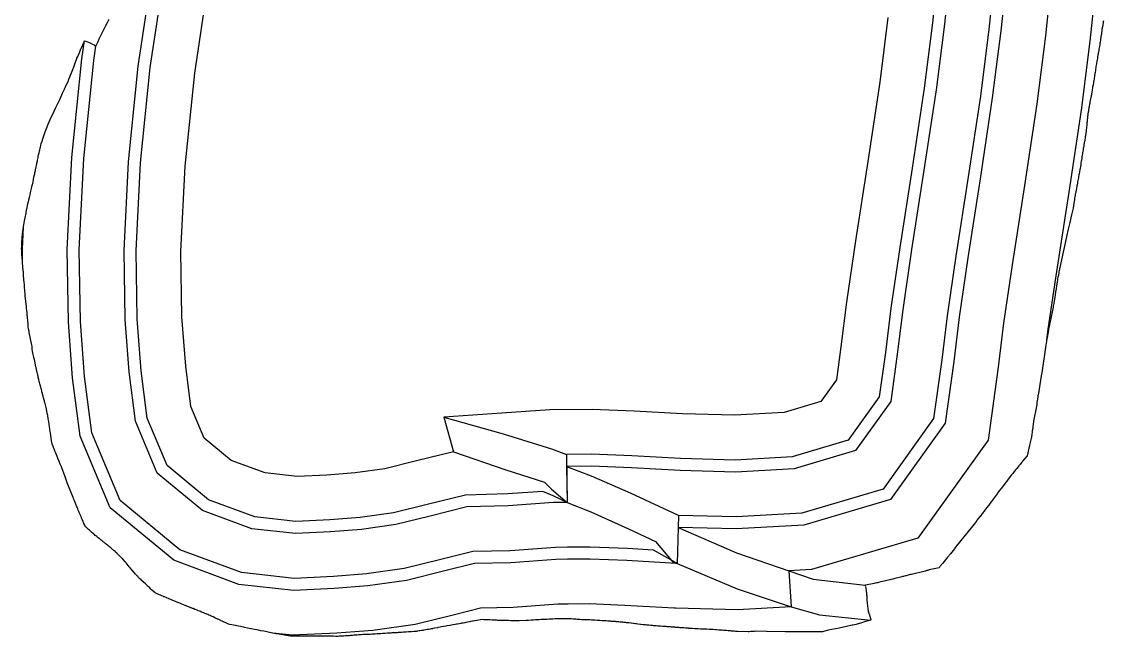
# Model space of a CAD drawing. Extents: x 310187 to 312228, y 6607198 to 6609795.
# Drawn here: x 310187 to 311088, y 6608714 to 6609226 of the extents above; entities that cross this region are included whole.
import ezdxf

# ---------------------------------------------------------------- set-up
doc = ezdxf.new("R2010")
doc.units = 0

msp = doc.modelspace()

# ---------------------------------------------------------------- linework, layer by layer
at = {"layer": 'CASTLEHILL', "color": 4}
for points in [[(310951.627, 6609281.103, 460), (310945.739, 6609225.114, 460), (310938.794, 6609170.532, 460), (310928.783, 6609103.883, 460), (310918.469, 6609037.845, 460), (310911.029, 6608987.441, 460), (310906.556, 6608950.456, 460), (310901.445, 6608913.548, 460), (310875.626, 6608877.418, 460), (310828.804, 6608863.588, 460), (310781.545, 6608860.91, 460), (310736.02, 6608862.157, 460), (310695.558, 6608864.464, 460), (310661.993, 6608865.821, 460), (310641.078, 6608865.607, 460), (310641.489, 6608825.609, 460), (310630.096, 6608831.226, 460), (310621.409, 6608834.874, 460), (310591.914, 6608832.739, 460), (310556.878, 6608831.835, 460), (310525.044, 6608823.988, 460), (310497.015, 6608817.071, 460), (310469.324, 6608813.195, 460), (310443.979, 6608811.147, 460), (310415.785, 6608809.876, 460), (310381.531, 6608813.609, 460), (310343.134, 6608827.855, 460), (310308.587, 6608856.279, 460), (310291.985, 6608895.881, 460), (310286.941, 6608935.343, 460), (310283.637, 6608978.458, 460), (310282.74, 6609035.195, 460), (310286.49, 6609108.576, 460), (310294.491, 6609187.827, 460), (310305.785, 6609262.365, 460)], [(310998.695, 6609276.222, 450), (310992.746, 6609219.652, 450), (310985.669, 6609164.03, 450), (310975.558, 6609096.717, 450), (310965.254, 6609030.739, 450), (310957.933, 6608981.145, 450), (310953.485, 6608944.37, 450), (310946.72, 6608895.515, 450), (310904.654, 6608836.651, 450), (310836.953, 6608816.654, 450), (310782.237, 6608813.553, 450), (310734.247, 6608814.867, 450), (310733.152, 6608774.882, 450), (310732.353, 6608775.237, 450), (310713.458, 6608785.997, 450), (310691.795, 6608787.232, 450), (310660.826, 6608788.485, 450), (310641.871, 6608788.29, 450), (310631.873, 6608788.188, 450), (310594.234, 6608785.462, 450), (310563.224, 6608784.663, 450), (310536.376, 6608778.044, 450), (310505.987, 6608770.545, 450), (310474.513, 6608766.14, 450), (310446.951, 6608763.912, 450), (310414.278, 6608762.44, 450), (310370.571, 6608767.202, 450), (310319.214, 6608786.258, 450), (310269.475, 6608827.18, 450), (310245.861, 6608883.51, 450), (310239.851, 6608930.532, 450), (310236.346, 6608976.274, 450), (310235.4, 6609036.029, 450), (310239.291, 6609112.162, 450), (310247.528, 6609193.752, 450), (310249.337, 6609205.692, 450)]]:
    msp.add_polyline3d(points, dxfattribs=at)
at = {"layer": 'CASTLEHILL', "color": 3}
for points in [[(311008.642, 6609275.191, 450), (311002.68, 6609218.498, 450), (310995.575, 6609162.656, 450), (310985.442, 6609095.203, 450), (310975.14, 6609029.237, 450), (310967.845, 6608979.814, 450), (310963.403, 6608943.084, 450), (310956.287, 6608891.704, 450), (310910.789, 6608828.035, 450), (310838.675, 6608806.735, 450), (310782.383, 6608803.545, 450), (310733.974, 6608804.871, 450), (310733.152, 6608774.882, 450), (310732.339, 6608774.905, 450), (310691.309, 6608777.244, 450), (310660.675, 6608778.482, 450), (310641.974, 6608778.291, 450), (310632.286, 6608778.191, 450), (310594.724, 6608775.472, 450), (310564.565, 6608774.694, 450), (310538.771, 6608768.335, 450), (310507.883, 6608760.713, 450), (310475.61, 6608756.196, 450), (310447.579, 6608753.93, 450), (310413.959, 6608752.416, 450), (310368.255, 6608757.395, 450), (310314.159, 6608777.467, 450), (310261.21, 6608821.03, 450), (310236.113, 6608880.896, 450), (310229.899, 6608929.516, 450), (310226.352, 6608975.813, 450), (310225.396, 6609036.205, 450), (310229.317, 6609112.92, 450), (310237.604, 6609195.004, 450), (310239.879, 6609210.018, 450)], [(310961.574, 6609280.072, 460), (310955.673, 6609223.96, 460), (310948.7, 6609169.158, 460), (310938.667, 6609102.368, 460), (310928.356, 6609036.343, 460), (310920.941, 6608986.111, 460), (310916.474, 6608949.17, 460), (310911.013, 6608909.737, 460), (310881.76, 6608868.803, 460), (310830.526, 6608853.67, 460), (310781.691, 6608850.903, 460), (310735.599, 6608852.165, 460), (310695.071, 6608854.475, 460), (310661.842, 6608855.819, 460), (310641.181, 6608855.607, 460), (310641.489, 6608825.609, 460), (310630.332, 6608825.494, 460), (310592.405, 6608822.748, 460), (310558.219, 6608821.867, 460), (310527.439, 6608814.279, 460), (310498.911, 6608807.239, 460), (310470.42, 6608803.251, 460), (310444.607, 6608801.165, 460), (310415.466, 6608799.852, 460), (310379.215, 6608803.802, 460), (310338.079, 6608819.064, 460), (310300.322, 6608850.129, 460), (310282.238, 6608893.267, 460), (310276.99, 6608934.326, 460), (310273.643, 6608977.997, 460), (310272.736, 6609035.371, 460), (310276.516, 6609109.334, 460), (310284.567, 6609189.08, 460), (310295.924, 6609264.031, 460)], [(311045.764, 6609271.341, 440), (311039.753, 6609214.19, 440), (311032.544, 6609157.528, 440), (311022.333, 6609089.552, 440), (311012.038, 6609023.633, 440), (311004.836, 6608974.848, 440), (311000.415, 6608938.283, 440), (310991.995, 6608877.482, 440), (310933.682, 6608795.883, 440), (310845.102, 6608769.719, 440), (310826.273, 6608768.652, 440), (310827.97, 6608738.7, 440), (310783.368, 6608736.173, 440), (310732.131, 6608737.576, 440), (310730.766, 6608737.613, 440), (310689.493, 6608739.966, 440), (310660.112, 6608741.154, 440), (310642.356, 6608740.972, 440), (310633.826, 6608740.885, 440), (310596.554, 6608738.186, 440), (310569.571, 6608737.49, 440), (310547.708, 6608732.101, 440), (310514.959, 6608724.019, 440), (310479.703, 6608719.084, 440), (310449.923, 6608716.678, 440), (310412.771, 6608715.004, 440), (310396.554, 6608716.771, 440)], [(311082.885, 6609267.492, 430), (311076.827, 6609209.883, 430), (311069.513, 6609152.4, 430), (311059.223, 6609083.9, 430), (311048.936, 6609018.028, 430), (311041.828, 6608969.882, 430), (311040.744, 6608960.916, 430)], [(310908.666, 6609229.421, 470), (310901.825, 6609175.66, 470), (310891.892, 6609109.534, 470), (310881.572, 6609043.45, 470), (310874.037, 6608992.408, 470), (310869.544, 6608955.257, 470), (310865.738, 6608927.77, 470), (310852.732, 6608909.57, 470), (310822.378, 6608900.605, 470), (310780.999, 6608898.26, 470), (310737.594, 6608899.449, 470), (310697.374, 6608901.741, 470), (310662.556, 6608903.149, 470), (310627.141, 6608902.786, 470), (310587.27, 6608899.899, 470), (310538.82, 6608896.706, 470), (310546.865, 6608867.805, 470), (310516.106, 6608860.223, 470), (310489.939, 6608853.764, 470), (310465.23, 6608850.306, 470), (310441.635, 6608848.399, 470), (310416.973, 6608847.288, 470), (310390.174, 6608850.208, 470), (310362, 6608860.662, 470), (310339.433, 6608879.229, 470), (310328.362, 6608905.638, 470), (310324.081, 6608939.137, 470), (310320.935, 6608980.181, 470), (310320.075, 6609034.537, 470), (310323.715, 6609105.747, 470), (310331.53, 6609183.155, 470), (310342.589, 6609256.145, 470)]]:
    msp.add_polyline3d(points, dxfattribs=at)
at = {"layer": 'CASTLEHILL', "color": 7}
msp.add_polyline3d([(311088.02, 6609226.75, 427.49), (311087.901, 6609225.975, 427.5), (311087.768, 6609225.141, 427.512), (311087.762, 6609225.095, 427.513), (311087.533, 6609223.641, 427.533), (311087.515, 6609223.513, 427.534), (311087.493, 6609223.36, 427.536), (311087.199, 6609221.468, 427.561), (311087.154, 6609221.171, 427.564), (311086.858, 6609219.207, 427.588), (311086.659, 6609217.865, 427.604), (311086.574, 6609217.301, 427.611), (311086.395, 6609216.048, 427.623), (311086.142, 6609214.241, 427.64), (311086.036, 6609213.55, 427.649), (311085.949, 6609212.993, 427.656), (311085.707, 6609211.265, 427.672), (311085.61, 6609210.653, 427.681), (311085.37, 6609208.935, 427.697), (311085.362, 6609208.891, 427.698), (311085.2, 6609208.019, 427.712), (311084.949, 6609206.509, 427.727), (311084.739, 6609205.361, 427.744), (311084.548, 6609204.221, 427.756), (311084.316, 6609202.962, 427.775), (311084.148, 6609201.983, 427.787), (311084.141, 6609201.945, 427.787), (311083.909, 6609200.651, 427.805), (311083.792, 6609199.974, 427.814), (311083.587, 6609198.822, 427.829), (311083.481, 6609198.213, 427.837), (311083.269, 6609196.99, 427.851), (311083.145, 6609196.269, 427.86), (311083.03, 6609195.591, 427.868), (311082.724, 6609193.802, 427.889), (311082.634, 6609193.263, 427.894), (311082.306, 6609191.279, 427.914), (311082.236, 6609190.853, 427.919), (311081.881, 6609188.667, 427.939), (311081.842, 6609188.428, 427.941), (311081.805, 6609188.205, 427.944), (311081.433, 6609185.815, 427.962), (311081.411, 6609185.678, 427.963), (311081.39, 6609185.552, 427.964), (311081.057, 6609183.393, 427.98), (311081.042, 6609183.293, 427.98), (311081.029, 6609183.205, 427.981), (311081.016, 6609183.105, 427.981), (311080.636, 6609180.636, 427.998), (311080.635, 6609180.629, 427.998), (311080.635, 6609180.621, 427.998), (311080.6, 6609180.399, 428), (311080.318, 6609178.69, 428.017), (311080.304, 6609178.602, 428.018), (311079.965, 6609176.566, 428.039), (311079.937, 6609176.379, 428.04), (311079.7, 6609174.978, 428.056), (311079.48, 6609173.681, 428.07), (311079.425, 6609173.291, 428.072), (311079.101, 6609171.369, 428.093), (311079.034, 6609170.927, 428.096), (311078.753, 6609169.224, 428.113), (311078.662, 6609168.651, 428.118), (311078.582, 6609168.191, 428.123), (311078.488, 6609167.691, 428.131), (311078.158, 6609165.69, 428.152), (311078.042, 6609165.109, 428.163), (311077.889, 6609164.368, 428.178), (311077.623, 6609162.757, 428.195), (311077.4, 6609161.719, 428.219), (311077.15, 6609160.252, 428.235), (311076.882, 6609159.078, 428.267), (311076.671, 6609157.847, 428.282), (311076.47, 6609156.934, 428.304), (311076.312, 6609156.039, 428.316), (311076.306, 6609156.006, 428.316), (311076.127, 6609155.098, 428.333), (311075.972, 6609154.215, 428.344), (311075.722, 6609152.815, 428.364), (311075.626, 6609152.247, 428.37), (311075.532, 6609151.67, 428.375), (311075.516, 6609151.567, 428.376), (311075.327, 6609150.555, 428.386), (311075.272, 6609150.218, 428.387), (311075.212, 6609149.769, 428.385), (311075.056, 6609148.716, 428.384), (311074.977, 6609148.032, 428.378), (311074.885, 6609147.196, 428.369), (311074.72, 6609145.481, 428.345), (311074.623, 6609144.621, 428.336), (311074.472, 6609142.706, 428.3), (311074.356, 6609141.754, 428.293), (311074.211, 6609139.654, 428.248), (311074.176, 6609139.401, 428.247), (311074.045, 6609138.471, 428.245), (311073.888, 6609137.476, 428.247), (311073.762, 6609135.894, 428.217), (311073.65, 6609134.605, 428.195), (311073.4, 6609133.137, 428.203), (311073.082, 6609130.828, 428.195), (311072.95, 6609130.033, 428.199), (311072.746, 6609128.887, 428.207), (311072.582, 6609127.946, 428.213), (311072.456, 6609127.249, 428.219), (311072.24, 6609126.057, 428.229), (311072.111, 6609125.334, 428.234), (311071.955, 6609124.474, 428.241), (311071.814, 6609123.679, 428.247), (311071.623, 6609122.567, 428.253), (311071.412, 6609121.332, 428.26), (311071.258, 6609120.372, 428.263), (311071.094, 6609119.385, 428.267), (311070.874, 6609118.048, 428.272), (311070.707, 6609116.881, 428.27), (311070.555, 6609115.981, 428.274), (311070.385, 6609114.7, 428.268), (311070.179, 6609113.543, 428.277), (311069.995, 6609112.129, 428.269), (311069.796, 6609110.618, 428.262), (311069.621, 6609109.724, 428.273), (311069.388, 6609108.118, 428.27), (311069.183, 6609106.8, 428.272), (311068.924, 6609105.272, 428.28), (311068.673, 6609103.852, 428.29), (311068.456, 6609102.768, 428.304), (311068.159, 6609101.084, 428.316), (311067.838, 6609099.295, 428.33), (311067.675, 6609098.497, 428.342), (311067.369, 6609096.723, 428.352), (311067.271, 6609096.249, 428.359), (311067.184, 6609095.823, 428.365), (311066.827, 6609093.719, 428.376), (311066.602, 6609092.587, 428.39), (311066.448, 6609091.756, 428.398), (311066.151, 6609089.926, 428.404), (311066.092, 6609089.607, 428.407), (311066.033, 6609089.287, 428.41), (311065.665, 6609086.969, 428.415), (311064.798, 6609083.046, 428.489), (311064.661, 6609082.443, 428.5), (311064.414, 6609080.858, 428.5), (311064.331, 6609080.325, 428.5), (311064.065, 6609078.626, 428.5), (311063.891, 6609077.508, 428.5), (311063.471, 6609074.818, 428.5), (311063.355, 6609074.079, 428.5), (311063.249, 6609073.398, 428.5), (311063.215, 6609073.179, 428.5), (311063.12, 6609072.575, 428.5), (311063.036, 6609072.038, 428.5), (311062.92, 6609071.295, 428.5), (311062.838, 6609070.768, 428.5), (311061.587, 6609065.272, 428.604), (311060.044, 6609058.81, 428.745), (311058.695, 6609053.073, 428.865), (311057.254, 6609047.104, 429), (311057.205, 6609046.792, 429), (311051.78, 6609021.394, 429.386), (311051.61, 6609020.557, 429.397), (311051.49, 6609019.97, 429.404), (311051.03, 6609017.71, 429.433), (311050.974, 6609017.426, 429.436), (311050.9, 6609017.049, 429.441), (311050.824, 6609016.666, 429.446), (311050.544, 6609015.171, 429.462), (311050.261, 6609013.667, 429.478), (311050.233, 6609013.525, 429.48), (311050.202, 6609013.366, 429.482), (311050.183, 6609013.264, 429.483), (311049.864, 6609011.536, 429.5), (311049.758, 6609010.816, 429.5), (311049.596, 6609009.724, 429.5), (311049.221, 6609007.181, 429.5), (311049.174, 6609006.862, 429.5), (311049.134, 6609006.591, 429.5), (311049.101, 6609006.369, 429.5), (311049.069, 6609006.153, 429.5), (311049.042, 6609005.973, 429.5), (311048.708, 6609003.707, 429.5), (311048.685, 6609003.551, 429.5), (311048.294, 6609000.905, 429.5), (311048.275, 6609000.775, 429.5), (311047.977, 6608998.759, 429.5), (311047.947, 6608998.552, 429.5), (311047.634, 6608996.429, 429.5), (311047.419, 6608994.975, 429.5), (311046.706, 6608991.457, 429.551), (311046.663, 6608991.225, 429.554), (311046.278, 6608988.957, 429.567), (311046.225, 6608988.668, 429.57), (311046.169, 6608988.362, 429.572), (311045.923, 6608986.959, 429.583), (311044.652, 6608980.584, 429.67), (311044.232, 6608978.603, 429.704), (311043.531, 6608975.275, 429.76), (311043.167, 6608973.411, 429.783), (311042.404, 6608969.805, 429.844), (311042.283, 6608969.148, 429.855), (311042.008, 6608967.549, 429.877), (311040.921, 6608961.734, 429.979), (311040.729, 6608960.792, 430), (311040.697, 6608960.526, 430), (311040.693, 6608960.495, 430), (311040.662, 6608960.242, 430), (311040.635, 6608960.013, 430), (311040.436, 6608958.372, 430), (311040.411, 6608958.16, 430), (311040.214, 6608956.534, 430), (311036.777, 6608933.567, 430.176), (311036.59, 6608932.451, 430.184), (311036.081, 6608929.42, 430.208), (311033.893, 6608916.359, 430.309), (311033.732, 6608915.254, 430.311), (311033.593, 6608914.306, 430.313), (311033.436, 6608913.227, 430.315), (311033.198, 6608911.87, 430.328), (311033.069, 6608911.021, 430.331), (311032.934, 6608910.133, 430.334), (311032.706, 6608908.76, 430.344), (311032.615, 6608908.185, 430.347), (311032.523, 6608907.622, 430.351), (311032.217, 6608905.576, 430.357), (311029.985, 6608893.347, 430.5), (311029.855, 6608892.409, 430.5), (311029.712, 6608891.379, 430.5), (311029.597, 6608890.548, 430.5), (311029.427, 6608889.317, 430.5), (311029.311, 6608888.483, 430.5), (311029.178, 6608887.52, 430.5), (311029.07, 6608886.744, 430.5), (311028.971, 6608886.026, 430.5), (311028.876, 6608885.337, 430.5), (311028.76, 6608884.504, 430.5), (311028.679, 6608883.921, 430.5), (311028.523, 6608882.791, 430.5), (311028.432, 6608882.136, 430.5), (311028.359, 6608881.61, 430.5), (311028.253, 6608880.84, 430.5), (311028.201, 6608880.464, 430.5), (311028.101, 6608879.742, 430.5), (311027.976, 6608879.23, 430.514), (311027.915, 6608878.958, 430.52), (311027.106, 6608875.613, 430.612), (311026.583, 6608873.244, 430.664), (311024.567, 6608864.509, 430.878), (311020.713, 6608859.899, 431), (311020.421, 6608859.49, 431), (311020.261, 6608859.266, 431), (311020.091, 6608859.029, 431), (311019.957, 6608858.841, 431), (311018.666, 6608857.332, 431.046), (311018.494, 6608857.106, 431.049), (311018.205, 6608856.726, 431.053), (311017.639, 6608856.049, 431.07), (311016.981, 6608855.26, 431.091), (311015.927, 6608853.995, 431.124), (311015.16, 6608852.984, 431.133), (311013.797, 6608851.32, 431.171), (311012.517, 6608849.742, 431.204), (311011.523, 6608848.509, 431.229), (311010.552, 6608847.292, 431.251), (311009.932, 6608846.512, 431.265), (311008.738, 6608844.916, 431.276), (311008.126, 6608844.14, 431.289), (311007.573, 6608843.439, 431.3), (311006.348, 6608841.793, 431.311), (311003.186, 6608837.659, 431.356), (311002.669, 6608836.965, 431.361), (311001.382, 6608835.228, 431.371), (310999.986, 6608833.35, 431.382), (310999.581, 6608832.809, 431.386), (310997.972, 6608830.649, 431.401), (310996.209, 6608828.293, 431.418), (310994.502, 6608826.021, 431.436), (310994.321, 6608825.782, 431.438), (310992.588, 6608823.486, 431.459), (310990.723, 6608821.143, 431.5), (310990.047, 6608820.197, 431.5), (310989.995, 6608820.123, 431.5), (310989.11, 6608818.886, 431.5), (310989.099, 6608818.87, 431.5), (310988.924, 6608818.624, 431.5), (310987.171, 6608816.406, 431.536), (310985.349, 6608814.071, 431.57), (310985.205, 6608813.871, 431.57), (310984.063, 6608812.416, 431.593), (310983.883, 6608812.156, 431.591), (310983.026, 6608811.078, 431.61), (310982.721, 6608810.626, 431.606), (310981.869, 6608809.568, 431.627), (310981.507, 6608809.032, 431.622), (310965.837, 6608789.528, 432), (310964.411, 6608787.532, 432), (310964.369, 6608787.474, 432), (310964.054, 6608787.033, 432), (310960.713, 6608782.941, 432.091), (310958.288, 6608779.976, 432.158), (310956.591, 6608777.911, 432.206), (310955.44, 6608776.483, 432.234), (310954.01, 6608774.746, 432.275), (310951.966, 6608772.191, 432.323), (310951.208, 6608771.27, 432.345), (310949.809, 6608770.942, 432.367), (310942.895, 6608769.397, 432.495), (310942.826, 6608769.381, 432.496), (310942.593, 6608769.329, 432.5), (310942.581, 6608769.326, 432.5), (310942.57, 6608769.323, 432.5), (310942.555, 6608769.318, 432.5), (310941.584, 6608769.031, 432.5), (310941.302, 6608768.948, 432.5), (310940.992, 6608768.857, 432.5), (310939.931, 6608768.543, 432.5), (310939.569, 6608768.436, 432.5), (310928.249, 6608765.747, 432.668), (310927.424, 6608765.545, 432.679), (310926.272, 6608765.24, 432.688), (310925.379, 6608765.022, 432.7), (310923.947, 6608764.649, 432.713), (310923.785, 6608764.607, 432.714), (310923.028, 6608764.422, 432.724), (310921.688, 6608764.077, 432.737), (310920.852, 6608763.869, 432.747), (310919.466, 6608763.514, 432.761), (310918.154, 6608763.185, 432.776), (310916.956, 6608762.88, 432.789), (310915.384, 6608762.485, 432.806), (310914.447, 6608762.246, 432.816), (310912.768, 6608761.823, 432.835), (310911.028, 6608761.39, 432.856), (310910.308, 6608761.207, 432.863), (310909.143, 6608760.921, 432.878), (310907.837, 6608760.605, 432.896), (310905.62, 6608760.074, 432.928), (310905.377, 6608760.013, 432.931), (310902.882, 6608759.419, 432.967), (310900.747, 6608758.915, 433), (310900.1, 6608758.766, 433.011), (310900.01, 6608758.747, 433.013), (310899.811, 6608758.706, 433.017), (310899.439, 6608758.631, 433.026), (310898.133, 6608758.371, 433.059), (310897.15, 6608758.167, 433.081), (310889.967, 6608756.676, 433.243), (310889.858, 6608756.655, 433.246), (310889.863, 6608756.636, 433.245), (310889.85, 6608755.88, 433.261), (310890.154, 6608754.704, 433.25), (310890.367, 6608753.632, 433.247), (310890.554, 6608752.462, 433.249), (310890.678, 6608751.596, 433.252), (310890.703, 6608750.604, 433.268), (310890.838, 6608749.668, 433.271), (310890.861, 6608748.654, 433.288), (310890.994, 6608747.782, 433.29), (310891.034, 6608744.089, 433.355), (310892.268, 6608735.244, 433.5), (310892.773, 6608733.534, 433.5), (310892.879, 6608733.174, 433.5), (310892.988, 6608732.806, 433.5), (310893.779, 6608730.127, 433.5), (310893.799, 6608730.058, 433.5), (310893.831, 6608729.95, 433.5), (310894.078, 6608729.115, 433.5), (310894.146, 6608728.884, 433.5), (310894.327, 6608727.746, 433.516), (310891.155, 6608726.827, 433.521), (310888.215, 6608725.892, 433.504), (310887.394, 6608725.634, 433.5), (310886.026, 6608725.231, 433.5), (310885.862, 6608725.182, 433.5), (310884.071, 6608724.653, 433.5), (310883.654, 6608724.53, 433.5), (310882.264, 6608724.119, 433.5), (310882.134, 6608724.081, 433.5), (310879.499, 6608723.452, 433.538), (310878.879, 6608723.325, 433.553), (310877.821, 6608723.107, 433.577), (310874.223, 6608722.359, 433.658), (310868.19, 6608721.087, 433.789), (310858.879, 6608719.158, 434), (310854.078, 6608718.021, 434.072), (310844.984, 6608717.984, 434.2), (310841.714, 6608717.969, 434.246), (310838.295, 6608717.953, 434.293), (310834.983, 6608717.935, 434.339), (310829.146, 6608717.943, 434.429), (310824.91, 6608717.949, 434.495), (310824.851, 6608717.949, 434.496), (310824.808, 6608717.949, 434.497), (310824.597, 6608717.95, 434.5), (310823.518, 6608717.965, 434.52), (310807.556, 6608718.187, 434.822), (310798.129, 6608718.319, 435), (310797.258, 6608718.27, 435), (310797.005, 6608718.255, 435), (310795.378, 6608718.163, 435), (310794.666, 6608718.123, 435), (310793.174, 6608718.038, 435), (310792.414, 6608717.995, 435), (310783.632, 6608718.112, 435.165), (310781.655, 6608718.297, 435.199), (310780.767, 6608718.377, 435.214), (310779.309, 6608718.448, 435.223), (310778.34, 6608718.531, 435.238), (310777.566, 6608718.599, 435.25), (310776.684, 6608718.677, 435.265), (310775.582, 6608718.748, 435.276), (310774.223, 6608718.874, 435.299), (310772.609, 6608719.02, 435.327), (310771.916, 6608719.071, 435.335), (310770.645, 6608719.185, 435.357), (310770.085, 6608719.23, 435.365), (310769.503, 6608719.278, 435.373), (310768.243, 6608719.379, 435.391), (310767.769, 6608719.418, 435.398), (310765.811, 6608719.566, 435.423), (310765.501, 6608719.591, 435.427), (310765.227, 6608719.614, 435.432), (310762.848, 6608719.763, 435.454), (310762.673, 6608719.778, 435.457), (310760.449, 6608719.901, 435.473), (310760.347, 6608719.91, 435.475), (310760.023, 6608719.932, 435.479), (310759.747, 6608719.944, 435.48), (310757.767, 6608720.03, 435.488), (310757.714, 6608720.033, 435.489), (310757.661, 6608720.035, 435.489), (310756.138, 6608720.095, 435.494), (310754.527, 6608720.155, 435.498), (310754.518, 6608720.155, 435.498), (310753.87, 6608720.18, 435.5), (310752.518, 6608720.239, 435.506), (310752.494, 6608720.24, 435.506), (310750.709, 6608720.328, 435.516), (310750.615, 6608720.33, 435.516), (310748.369, 6608720.452, 435.533), (310748.236, 6608720.456, 435.532), (310748.059, 6608720.462, 435.533), (310747.916, 6608720.47, 435.534), (310745.811, 6608720.596, 435.552), (310745.54, 6608720.615, 435.555), (310745.281, 6608720.637, 435.559), (310743.15, 6608720.776, 435.581), (310742.871, 6608720.801, 435.586), (310742.574, 6608720.829, 435.591), (310740.657, 6608720.958, 435.611), (310740.16, 6608721.004, 435.62), (310738.864, 6608721.097, 435.636), (310737.682, 6608721.182, 435.65), (310736.953, 6608721.244, 435.661), (310735.632, 6608721.347, 435.679), (310734.804, 6608721.411, 435.69), (310733.484, 6608721.505, 435.705), (310732.175, 6608721.6, 435.721), (310731.694, 6608721.634, 435.727), (310731.228, 6608721.666, 435.732), (310730.912, 6608721.687, 435.735), (310730.097, 6608721.742, 435.744), (310730.022, 6608721.749, 435.745), (310729.294, 6608721.81, 435.75), (310728.43, 6608721.893, 435.759), (310727.689, 6608721.947, 435.762), (310726.885, 6608722.023, 435.77), (310726.157, 6608722.095, 435.778), (310724.834, 6608722.176, 435.78), (310724.066, 6608722.242, 435.786), (310722.891, 6608722.312, 435.787), (310721.954, 6608722.388, 435.793), (310721.012, 6608722.456, 435.797), (310719.387, 6608722.553, 435.798), (310718.478, 6608722.622, 435.802), (310717.216, 6608722.702, 435.804), (310715.649, 6608722.812, 435.81), (310714.823, 6608722.878, 435.815), (310713.395, 6608722.99, 435.823), (310712.788, 6608723.042, 435.828), (310711.824, 6608723.125, 435.835), (310711.265, 6608723.176, 435.841), (310709.714, 6608723.317, 435.854), (310708.472, 6608723.437, 435.868), (310708.009, 6608723.487, 435.874), (310706.71, 6608723.62, 435.89), (310705.011, 6608723.805, 435.913), (310703.018, 6608724.028, 435.942), (310702.771, 6608724.056, 435.946), (310700.681, 6608724.294, 435.978), (310700.586, 6608724.305, 435.98), (310699.29, 6608724.455, 436), (310698.573, 6608724.55, 436.014), (310698.501, 6608724.557, 436.015), (310696.737, 6608724.791, 436.051), (310696.5, 6608724.815, 436.054), (310694.793, 6608725.037, 436.087), (310694.518, 6608725.066, 436.091), (310692.894, 6608725.272, 436.121), (310692.496, 6608725.315, 436.126), (310691.047, 6608725.491, 436.151), (310690.327, 6608725.571, 436.162), (310689.144, 6608725.709, 436.181), (310688.8, 6608725.747, 436.185), (310688.017, 6608725.821, 436.197), (310687.017, 6608725.911, 436.21), (310685.737, 6608726.03, 436.228), (310684.729, 6608726.115, 436.24), (310683.584, 6608726.219, 436.255), (310682.514, 6608726.299, 436.265), (310681.729, 6608726.371, 436.276), (310681.046, 6608726.435, 436.286), (310680.108, 6608726.501, 436.293), (310679.322, 6608726.575, 436.305), (310678.443, 6608726.63, 436.31), (310678.336, 6608726.636, 436.31), (310677.606, 6608726.706, 436.321), (310676.096, 6608726.794, 436.328), (310675.502, 6608726.849, 436.337), (310673.997, 6608726.93, 436.342), (310673.531, 6608726.975, 436.349), (310671.719, 6608727.077, 436.357), (310671.42, 6608727.106, 436.361), (310671.05, 6608727.139, 436.366), (310670.635, 6608727.177, 436.372), (310668.824, 6608727.276, 436.379), (310666.976, 6608727.389, 436.389), (310666.507, 6608727.429, 436.395), (310664.575, 6608727.546, 436.405), (310664.187, 6608727.58, 436.41), (310662.699, 6608727.678, 436.42), (310662.448, 6608727.698, 436.423), (310662.213, 6608727.716, 436.425), (310661.891, 6608727.738, 436.427), (310660.415, 6608727.837, 436.438), (310659.912, 6608727.874, 436.442), (310658.737, 6608727.905, 436.454), (310658.516, 6608727.909, 436.455), (310658.309, 6608727.911, 436.457), (310656.473, 6608727.957, 436.474), (310656.339, 6608727.958, 436.475), (310654.209, 6608728.016, 436.496), (310654.192, 6608728.016, 436.496), (310653.8, 6608728.027, 436.5), (310652.091, 6608728.156, 436.539), (310651.902, 6608728.163, 436.542), (310650.44, 6608728.275, 436.576), (310650.085, 6608728.285, 436.579), (310648.721, 6608728.393, 436.612), (310648.154, 6608728.445, 436.628), (310647.446, 6608728.511, 436.647), (310646.654, 6608728.514, 436.65), (310645.256, 6608728.614, 436.681), (310644.041, 6608728.687, 436.704), (310643.073, 6608728.682, 436.705), (310642.482, 6608728.707, 436.713), (310641.864, 6608728.734, 436.722), (310641.087, 6608728.762, 436.732), (310640.07, 6608728.742, 436.73), (310639.816, 6608728.737, 436.729), (310639.029, 6608728.762, 436.738), (310637.898, 6608728.737, 436.734), (310636.896, 6608728.767, 436.745), (310635.971, 6608728.8, 436.756), (310634.494, 6608728.764, 436.751), (310634.326, 6608728.77, 436.753), (310633.436, 6608728.752, 436.765), (310632.23, 6608728.661, 436.764), (310631.247, 6608728.639, 436.777), (310629.628, 6608728.523, 436.778), (310628.885, 6608728.502, 436.786), (310627.66, 6608728.424, 436.789), (310626.964, 6608728.399, 436.796), (310626.589, 6608728.385, 436.799), (310624.899, 6608728.285, 436.805), (310624.403, 6608728.265, 436.81), (310623.044, 6608728.196, 436.818), (310622.539, 6608728.176, 436.822), (310620.776, 6608728.085, 436.832), (310620.007, 6608728.054, 436.838), (310618.4, 6608727.975, 436.848), (310617.737, 6608727.953, 436.855), (310615.901, 6608727.844, 436.862), (310615.327, 6608727.831, 436.869), (310613.485, 6608727.714, 436.874), (310611.571, 6608727.59, 436.878), (310609.565, 6608727.47, 436.884), (310608.626, 6608727.422, 436.89), (310607.512, 6608727.365, 436.896), (310601.6, 6608727.15, 436.953), (310598.807, 6608727.079, 436.988), (310598.735, 6608727.078, 436.989), (310597.799, 6608727.051, 437), (310597.1, 6608727.052, 437.014), (310596.474, 6608727.08, 437.026), (310596.35, 6608727.08, 437.027), (310594.643, 6608727.151, 437.057), (310594.354, 6608727.152, 437.06), (310592.811, 6608727.203, 437.084), (310592.495, 6608727.205, 437.087), (310591.007, 6608727.249, 437.109), (310590.591, 6608727.253, 437.113), (310590.218, 6608727.26, 437.117), (310590.148, 6608727.261, 437.118), (310588.634, 6608727.305, 437.14), (310588.023, 6608727.32, 437.148), (310587.21, 6608727.343, 437.16), (310585.544, 6608727.397, 437.186), (310584.574, 6608727.43, 437.202), (310583.85, 6608727.458, 437.214), (310583.012, 6608727.497, 437.231), (310581.611, 6608727.551, 437.255), (310580.1, 6608727.63, 437.286), (310579.259, 6608727.666, 437.302), (310577.392, 6608727.765, 437.341), (310576.748, 6608727.796, 437.354), (310574.987, 6608727.887, 437.39), (310574.426, 6608727.916, 437.402), (310572.495, 6608728.003, 437.439), (310572.201, 6608728.019, 437.445), (310570.837, 6608728.076, 437.47), (310569.481, 6608727.858, 437.5), (310569.257, 6608727.823, 437.505), (310569.226, 6608727.818, 437.506), (310566.822, 6608727.425, 437.558), (310566.477, 6608727.359, 437.563), (310564.87, 6608727.09, 437.596), (310563.456, 6608726.849, 437.624), (310562.929, 6608726.747, 437.631), (310561.149, 6608726.432, 437.663), (310560.465, 6608726.3, 437.673), (310558.666, 6608725.968, 437.702), (310557.309, 6608725.7, 437.719), (310556.424, 6608725.531, 437.732), (310555.081, 6608725.253, 437.745), (310554.044, 6608725.059, 437.762), (310553.712, 6608724.991, 437.765), (310553.226, 6608724.892, 437.771), (310551.836, 6608724.637, 437.793), (310550.305, 6608724.367, 437.821), (310549.648, 6608724.238, 437.83), (310549.616, 6608724.232, 437.83), (310548.289, 6608723.998, 437.855), (310546.826, 6608723.748, 437.884), (310546.316, 6608723.657, 437.893), (310544.313, 6608723.308, 437.931), (310544.011, 6608723.256, 437.936), (310541.513, 6608722.822, 437.984), (310540.553, 6608722.647, 438), (310538.821, 6608722.328, 438.028), (310538.661, 6608722.301, 438.031), (310535.877, 6608721.773, 438.073), (310534.005, 6608721.397, 438.095), (310533.545, 6608721.32, 438.105), (310531.502, 6608720.894, 438.125), (310531.113, 6608720.832, 438.134), (310529.923, 6608720.586, 438.146), (310529.467, 6608720.514, 438.157), (310528.322, 6608720.286, 438.171), (310527.505, 6608720.159, 438.19), (310526.123, 6608719.902, 438.212), (310525.027, 6608719.729, 438.238), (310523.882, 6608719.525, 438.258), (310522.706, 6608719.339, 438.285), (310522.047, 6608719.232, 438.3), (310521.383, 6608719.125, 438.314), (310520.377, 6608718.957, 438.335), (310519.017, 6608718.735, 438.365), (310518.359, 6608718.627, 438.379), (310516.792, 6608718.369, 438.412), (310516.44, 6608718.313, 438.421), (310516.071, 6608718.251, 438.428), (310514.279, 6608718.116, 438.459), (310514.124, 6608718.107, 438.462), (310512, 6608717.952, 438.5), (310511.727, 6608717.936, 438.506), (310511.697, 6608717.933, 438.506), (310510.385, 6608717.847, 438.532), (310509.672, 6608717.8, 438.546), (310509.428, 6608717.779, 438.55), (310507.693, 6608717.677, 438.587), (310507.216, 6608717.634, 438.593), (310505.834, 6608717.552, 438.623), (310505.257, 6608717.504, 438.632), (310503.961, 6608717.444, 438.664), (310503.183, 6608717.381, 438.676), (310502.508, 6608717.334, 438.689), (310501.04, 6608717.264, 438.725), (310500.123, 6608717.204, 438.743), (310498.641, 6608717.114, 438.774), (310497.505, 6608717.069, 438.804), (310495.559, 6608716.937, 438.841), (310494.881, 6608716.905, 438.858), (310494.33, 6608716.88, 438.872), (310492.557, 6608716.749, 438.903), (310492.098, 6608716.724, 438.913), (310490.266, 6608716.573, 438.941), (310489.992, 6608716.558, 438.947), (310489.806, 6608716.546, 438.951), (310487.915, 6608716.387, 438.979), (310487.838, 6608716.382, 438.981), (310487.751, 6608716.375, 438.982), (310486.391, 6608716.252, 439), (310485.82, 6608716.222, 439.013), (310485.748, 6608716.217, 439.015), (310483.575, 6608716.099, 439.064), (310481.694, 6608715.987, 439.104), (310481.194, 6608715.937, 439.11), (310480.058, 6608715.868, 439.133), (310479.676, 6608715.863, 439.14), (310478.932, 6608715.82, 439.145), (310477.581, 6608715.803, 439.169), (310477.425, 6608715.791, 439.17), (310476.764, 6608715.741, 439.17), (310475.82, 6608715.723, 439.186), (310474.948, 6608715.705, 439.2), (310473.854, 6608715.616, 439.2), (310472.58, 6608715.577, 439.217), (310471.432, 6608715.542, 439.233), (310470.161, 6608715.419, 439.227), (310468.947, 6608715.372, 439.241), (310467.798, 6608715.324, 439.253), (310466.382, 6608715.185, 439.246), (310465.368, 6608715.136, 439.255), (310464.314, 6608715.08, 439.263), (310462.83, 6608714.927, 439.254), (310461.865, 6608714.829, 439.249), (310461.101, 6608714.79, 439.255), (310460.173, 6608714.7, 439.25), (310459.397, 6608714.665, 439.258), (310458.154, 6608714.554, 439.255), (310457.044, 6608714.464, 439.255), (310455.726, 6608714.37, 439.258), (310454.761, 6608714.312, 439.264), (310453.706, 6608714.256, 439.272), (310452.633, 6608714.209, 439.282), (310451.769, 6608714.177, 439.292), (310450.569, 6608714.136, 439.307), (310450.084, 6608714.123, 439.314), (310448.98, 6608714.131, 439.33), (310447.216, 6608714.159, 439.358), (310443.853, 6608714.257, 439.425), (310441.45, 6608714.354, 439.48), (310440.591, 6608714.39, 439.5), (310438.994, 6608714.41, 439.525), (310438.842, 6608714.407, 439.526), (310427.307, 6608714.399, 439.663), (310426.047, 6608714.381, 439.673), (310425.167, 6608714.36, 439.678), (310424.456, 6608714.343, 439.682), (310423.226, 6608714.327, 439.693), (310422.467, 6608714.31, 439.697), (310421.605, 6608714.294, 439.703), (310420.616, 6608714.276, 439.71), (310419.426, 6608714.257, 439.72), (310414.465, 6608714.214, 439.768), (310413.658, 6608714.205, 439.775), (310413.058, 6608714.199, 439.781), (310412.745, 6608714.198, 439.785), (310411.352, 6608714.403, 439.799), (310409.486, 6608714.684, 439.819), (310401.812, 6608715.898, 439.92), (310399.447, 6608716.287, 439.955), (310396.531, 6608716.764, 439.998), (310396.513, 6608716.767, 439.998), (310396.365, 6608716.792, 440), (310392.627, 6608717.605, 440.108), (310390.39, 6608718.081, 440.17), (310388.992, 6608718.342, 440.199), (310386.663, 6608718.815, 440.258), (310384.768, 6608719.17, 440.297), (310383.399, 6608719.439, 440.329), (310381.295, 6608719.825, 440.371), (310378.827, 6608720.3, 440.426), (310378.233, 6608720.414, 440.439), (310375.63, 6608720.928, 440.5), (310375.597, 6608720.937, 440.501), (310375.591, 6608720.938, 440.502), (310375.584, 6608720.939, 440.502), (310373.035, 6608721.602, 440.604), (310372.493, 6608721.698, 440.614), (310370.683, 6608722.143, 440.68), (310369.685, 6608722.307, 440.695), (310368.023, 6608722.691, 440.749), (310366.695, 6608722.903, 440.767), (310365.496, 6608723.161, 440.801), (310363.918, 6608723.41, 440.821), (310362.407, 6608723.667, 440.846), (310360.563, 6608723.993, 440.879), (310360.375, 6608724.027, 440.883), (310358.649, 6608724.788, 440.913), (310358.184, 6608724.998, 440.922), (310356.043, 6608725.951, 440.962), (310355.149, 6608726.361, 440.982), (310354.317, 6608726.741, 441), (310353.476, 6608727.169, 441.029), (310353.37, 6608727.215, 441.031), (310353.249, 6608727.268, 441.033), (310351.054, 6608728.343, 441.098), (310350.639, 6608728.522, 441.105), (310348.937, 6608729.349, 441.154), (310348.28, 6608729.63, 441.163), (310346.847, 6608730.302, 441.198), (310346.021, 6608730.679, 441.216), (310345.209, 6608731.036, 441.23), (310344.373, 6608731.391, 441.241), (310343.398, 6608731.811, 441.256), (310342.453, 6608732.205, 441.267), (310341.611, 6608732.565, 441.279), (310341.136, 6608732.766, 441.285), (310340.068, 6608733.208, 441.296), (310339.638, 6608733.389, 441.302), (310339.133, 6608733.601, 441.308), (310337.99, 6608734.065, 441.318), (310337.312, 6608734.349, 441.326), (310336.28, 6608734.77, 441.336), (310335.674, 6608735.023, 441.343), (310334.52, 6608735.484, 441.351), (310334.066, 6608735.673, 441.356), (310333.639, 6608735.85, 441.361), (310332.209, 6608736.417, 441.37), (310331.731, 6608736.615, 441.375), (310330.206, 6608737.205, 441.381), (310329.772, 6608737.384, 441.386), (310328.618, 6608737.834, 441.391), (310328.303, 6608737.963, 441.394), (310327.154, 6608738.411, 441.4), (310325.676, 6608739, 441.41), (310325.408, 6608739.11, 441.413), (310323.828, 6608739.737, 441.423), (310323.535, 6608739.858, 441.426), (310322.09, 6608740.439, 441.437), (310320.802, 6608740.963, 441.449), (310319.797, 6608741.379, 441.46), (310319.633, 6608741.447, 441.462), (310318.287, 6608742.009, 441.477), (310318.212, 6608742.041, 441.478), (310316.634, 6608742.693, 441.495), (310316.178, 6608742.882, 441.5), (310315.002, 6608743.381, 441.516), (310314.959, 6608743.398, 441.516), (310313.399, 6608744.052, 441.535), (310313.272, 6608744.101, 441.535), (310311.757, 6608744.739, 441.554), (310311.543, 6608744.822, 441.555), (310310.034, 6608745.446, 441.571), (310309.728, 6608745.565, 441.573), (310308.348, 6608746.133, 441.587), (310308, 6608746.268, 441.588), (310307.764, 6608746.36, 441.589), (310306.265, 6608746.988, 441.607), (310305.974, 6608747.103, 441.609), (310305.522, 6608747.283, 441.612), (310304.082, 6608747.902, 441.634), (310303.532, 6608748.122, 441.638), (310301.755, 6608748.881, 441.663), (310300.794, 6608749.31, 441.681), (310299.229, 6608749.994, 441.707), (310298.541, 6608750.308, 441.722), (310298.241, 6608750.582, 441.727), (310297.192, 6608751.551, 441.749), (310296.599, 6608752.083, 441.758), (310295.629, 6608752.987, 441.78), (310295.118, 6608753.452, 441.789), (310293.788, 6608754.693, 441.82), (310293.094, 6608755.331, 441.834), (310292.093, 6608756.264, 441.856), (310291.577, 6608756.74, 441.867), (310290.461, 6608757.776, 441.891), (310288.899, 6608759.23, 441.926), (310288.714, 6608759.402, 441.93), (310288.562, 6608759.542, 441.934), (310287.039, 6608760.964, 441.968), (310286.912, 6608761.082, 441.971), (310285.708, 6608762.212, 442), (310284.756, 6608763.255, 442.054), (310284.468, 6608763.576, 442.071), (310282.994, 6608765.212, 442.159), (310282.269, 6608766.031, 442.205), (310281.036, 6608767.425, 442.283), (310279.469, 6608769.211, 442.386), (310279.076, 6608769.66, 442.412), (310277.761, 6608771.167, 442.5), (310277.316, 6608771.733, 442.541), (310277.049, 6608772.062, 442.564), (310275.229, 6608774.335, 442.725), (310274.345, 6608775.387, 442.792), (310273.65, 6608776.235, 442.849), (310272.228, 6608777.867, 442.944), (310272.021, 6608778.109, 442.959), (310271.295, 6608778.903, 443), (310270.897, 6608779.315, 443.017), (310270.833, 6608779.378, 443.02), (310269.743, 6608780.463, 443.059), (310269.541, 6608780.657, 443.064), (310268.136, 6608782.019, 443.107), (310266.969, 6608783.128, 443.138), (310266.666, 6608783.403, 443.143), (310265.664, 6608784.338, 443.166), (310265.273, 6608784.671, 443.168), (310264.391, 6608785.459, 443.181), (310263.65, 6608786.107, 443.189), (310263.053, 6608786.593, 443.188), (310262.276, 6608787.261, 443.194), (310261.656, 6608787.766, 443.193), (310260.788, 6608788.506, 443.198), (310260.323, 6608788.878, 443.196), (310259.407, 6608789.638, 443.197), (310258.98, 6608789.97, 443.193), (310258.146, 6608790.648, 443.192), (310257.292, 6608791.334, 443.188), (310256.716, 6608791.774, 443.181), (310255.903, 6608792.437, 443.18), (310255.317, 6608792.89, 443.174), (310254.374, 6608793.654, 443.172), (310253.779, 6608794.119, 443.167), (310252.724, 6608794.969, 443.163), (310252.209, 6608795.378, 443.16), (310251.121, 6608796.246, 443.154), (310250.804, 6608796.501, 443.153), (310250.478, 6608796.774, 443.154), (310249.984, 6608797.195, 443.157), (310249.278, 6608797.786, 443.159), (310248.762, 6608798.235, 443.164), (310248.061, 6608798.847, 443.171), (310247.647, 6608799.209, 443.176), (310247.244, 6608799.564, 443.181), (310246.272, 6608800.447, 443.198), (310245.656, 6608800.992, 443.206), (310244.707, 6608801.829, 443.217), (310244.019, 6608802.438, 443.226), (310243.237, 6608803.149, 443.24), (310242.548, 6608803.756, 443.249), (310241.891, 6608804.351, 443.26), (310241.195, 6608804.952, 443.266), (310240.754, 6608805.362, 443.275), (310240.475, 6608805.603, 443.278), (310240.223, 6608806.141, 443.271), (310240.031, 6608806.598, 443.271), (310239.63, 6608807.455, 443.261), (310239.436, 6608807.942, 443.263), (310239.045, 6608808.791, 443.255), (310238.688, 6608809.716, 443.262), (310238.303, 6608810.538, 443.252), (310237.953, 6608811.458, 443.261), (310237.661, 6608812.081, 443.254), (310237.42, 6608812.595, 443.247), (310237.213, 6608813.04, 443.242), (310236.772, 6608814.227, 443.256), (310236.445, 6608814.945, 443.25), (310236.114, 6608815.658, 443.242), (310235.729, 6608816.697, 443.254), (310235.424, 6608817.361, 443.248), (310235.107, 6608818.058, 443.242), (310234.634, 6608819.338, 443.257), (310234.241, 6608820.224, 443.252), (310233.862, 6608821.08, 443.247), (310233.474, 6608822.117, 443.259), (310233.202, 6608822.742, 443.256), (310232.94, 6608823.355, 443.255), (310232.533, 6608824.318, 443.254), (310232.104, 6608825.462, 443.267), (310231.644, 6608826.552, 443.266), (310231.464, 6608827.031, 443.271), (310230.997, 6608828.139, 443.27), (310230.58, 6608829.12, 443.269), (310230.317, 6608829.734, 443.268), (310225.455, 6608842.096, 443.347), (310224.259, 6608845.313, 443.384), (310224.127, 6608845.673, 443.389), (310222.8, 6608849.198, 443.426), (310221.479, 6608853.058, 443.5), (310221.43, 6608853.177, 443.5), (310221.252, 6608853.601, 443.5), (310220.591, 6608855.177, 443.5), (310220.567, 6608855.234, 443.5), (310220.539, 6608855.301, 443.5), (310219.626, 6608857.479, 443.5), (310218.708, 6608859.668, 443.5), (310218.673, 6608859.76, 443.501), (310217.825, 6608861.804, 443.503), (310216.999, 6608863.824, 443.508), (310216.983, 6608863.874, 443.509), (310216.415, 6608865.253, 443.512), (310216.397, 6608865.306, 443.513), (310215.855, 6608866.665, 443.52), (310215.145, 6608868.468, 443.531), (310215.083, 6608868.644, 443.534), (310214.423, 6608870.339, 443.547), (310214.355, 6608870.529, 443.549), (310213.63, 6608872.394, 443.563), (310213.521, 6608872.697, 443.568), (310212.975, 6608874.106, 443.579), (310212.769, 6608874.635, 443.583), (310212.672, 6608875.284, 443.579), (310212.64, 6608875.533, 443.579), (310212.41, 6608877.045, 443.569), (310212.384, 6608877.244, 443.569), (310212.083, 6608879.198, 443.556), (310212.053, 6608879.427, 443.555), (310211.761, 6608881.29, 443.541), (310211.739, 6608881.462, 443.541), (310211.427, 6608883.427, 443.525), (310211.411, 6608883.548, 443.525), (310211.207, 6608884.845, 443.515), (310211.199, 6608884.913, 443.515), (310211, 6608886.208, 443.506), (310210.865, 6608887.093, 443.5), (310210.681, 6608888.394, 443.495), (310210.678, 6608888.409, 443.495), (310210.381, 6608890.482, 443.486), (310210.372, 6608890.526, 443.485), (310210.018, 6608892.917, 443.473), (310209.997, 6608893.02, 443.471), (310209.973, 6608893.134, 443.468), (310209.627, 6608895.344, 443.451), (310209.587, 6608895.524, 443.447), (310209.54, 6608895.729, 443.441), (310209.203, 6608897.752, 443.42), (310209.128, 6608898.083, 443.412), (310208.814, 6608899.855, 443.388), (310208.71, 6608900.286, 443.375), (310208.521, 6608901.323, 443.36), (310208.384, 6608901.868, 443.342), (310208.204, 6608902.829, 443.327), (310208.027, 6608903.501, 443.303), (310207.775, 6608904.805, 443.28), (310207.526, 6608905.768, 443.247), (310207.302, 6608906.831, 443.223), (310206.988, 6608907.962, 443.178), (310206.819, 6608908.713, 443.159), (310206.463, 6608909.96, 443.107), (310206.368, 6608910.343, 443.094), (310205.953, 6608911.743, 443.032), (310205.929, 6608911.839, 443.029), (310205.823, 6608912.215, 443.013), (310205.732, 6608912.541, 443), (310205.408, 6608913.862, 442.959), (310205.353, 6608914.043, 442.95), (310204.872, 6608915.945, 442.887), (310204.731, 6608916.423, 442.866), (310204.37, 6608917.858, 442.819), (310204.14, 6608918.639, 442.784), (310203.869, 6608919.696, 442.748), (310203.658, 6608920.553, 442.721), (310203.321, 6608921.761, 442.672), (310203.165, 6608922.381, 442.652), (310202.752, 6608923.836, 442.592), (310202.662, 6608924.19, 442.58), (310202.227, 6608925.73, 442.517), (310202.116, 6608926.113, 442.5), (310201.981, 6608926.664, 442.483), (310201.784, 6608927.653, 442.451), (310201.719, 6608927.896, 442.438), (310201.323, 6608929.852, 442.372), (310201.156, 6608930.467, 442.34), (310200.837, 6608931.942, 442.285), (310200.609, 6608932.876, 442.243), (310200.402, 6608933.829, 442.208), (310200.06, 6608935.161, 442.143), (310199.937, 6608935.706, 442.122), (310199.81, 6608936.235, 442.099), (310199.447, 6608937.75, 442.033), (310199.416, 6608937.888, 442.027), (310199.269, 6608938.474, 442), (310198.706, 6608941.534, 441.912), (310198.387, 6608943.285, 441.863), (310198.147, 6608944.61, 441.826), (310197.642, 6608946.479, 441.729), (310197.395, 6608947.691, 441.688), (310197.151, 6608948.903, 441.648), (310196.406, 6608951.41, 441.5), (310196.372, 6608951.858, 441.5), (310196.289, 6608952.934, 441.5), (310196.249, 6608953.465, 441.5), (310196.205, 6608954.036, 441.5), (310196.094, 6608955.49, 441.5), (310196.016, 6608956.507, 441.5), (310193.719, 6608967.123, 441.104), (310193.662, 6608967.698, 441.1), (310193.609, 6608968.241, 441.097), (310193.274, 6608969.836, 441.04), (310193.256, 6608970.043, 441.04), (310193.237, 6608970.243, 441.039), (310192.971, 6608971.824, 441), (310192.951, 6608972.083, 441), (310192.945, 6608972.157, 441), (310192.942, 6608972.198, 441), (310192.788, 6608974.205, 441), (310192.784, 6608974.262, 441), (310192.781, 6608974.429, 441), (310192.778, 6608974.628, 441), (310192.748, 6608976.517, 441), (310192.743, 6608976.816, 441), (310192.372, 6608979.76, 440.913), (310192.284, 6608980.45, 440.892), (310192.18, 6608981.263, 440.868), (310192.028, 6608983.436, 440.836), (310191.767, 6608985.413, 440.775), (310191.631, 6608987.089, 440.746), (310191.489, 6608988.915, 440.715), (310190.88, 6608993.015, 440.569), (310190.829, 6608993.558, 440.558), (310190.588, 6608995.084, 440.5), (310190.38, 6608997.745, 440.456), (310190.354, 6608998.182, 440.45), (310190.027, 6609002.846, 440.383), (310189.95, 6609004.092, 440.367), (310189.742, 6609007.125, 440.325), (310189.618, 6609008.906, 440.299), (310189.42, 6609011.41, 440.256), (310189.118, 6609014.904, 440.19), (310188.927, 6609017.52, 440.15), (310188.582, 6609021.296, 440.074), (310188.526, 6609022.035, 440.062), (310188.244, 6609025.233, 440), (310188.14, 6609026.293, 439.977), (310187.863, 6609029.615, 439.916), (310187.693, 6609032.188, 439.882), (310187.583, 6609034.282, 439.861), (310187.505, 6609035.877, 439.847), (310187.471, 6609036.579, 439.841), (310187.454, 6609036.874, 439.838), (310187.468, 6609037.693, 439.83), (310187.487, 6609038.275, 439.827), (310187.534, 6609039.765, 439.819), (310187.595, 6609041.467, 439.813), (310187.688, 6609043.167, 439.814), (310187.784, 6609044.563, 439.821), (310187.82, 6609045.329, 439.82), (310187.955, 6609046.873, 439.835), (310188.103, 6609048.31, 439.855), (310188.263, 6609049.701, 439.879), (310188.45, 6609051.149, 439.909), (310188.679, 6609052.85, 439.947), (310188.968, 6609054.918, 439.996), (310188.991, 6609055.083, 440), (310189.593, 6609058.54, 440.114), (310189.897, 6609060.101, 440.174), (310190.366, 6609062.674, 440.264), (310191.106, 6609066.414, 440.411), (310191.244, 6609067.145, 440.438), (310191.316, 6609067.536, 440.452), (310191.558, 6609068.737, 440.5), (310192.092, 6609071.278, 440.608), (310192.45, 6609072.858, 440.682), (310193.008, 6609075.471, 440.796), (310193.949, 6609079.539, 440.992), (310193.965, 6609079.611, 440.995), (310193.987, 6609079.704, 441), (310194.505, 6609081.852, 441.109), (310194.968, 6609083.856, 441.206), (310195.479, 6609086.037, 441.313), (310195.743, 6609087.201, 441.367), (310196.324, 6609089.779, 441.488), (310196.345, 6609089.871, 441.492), (310196.384, 6609090.056, 441.5), (310196.952, 6609092.645, 441.616), (310197.453, 6609094.979, 441.719), (310197.716, 6609096.225, 441.772), (310197.989, 6609097.532, 441.827), (310198.313, 6609099.21, 441.891), (310198.4, 6609099.635, 441.908), (310198.535, 6609100.359, 441.935), (310198.871, 6609102.148, 442), (310198.937, 6609102.442, 442.014), (310198.958, 6609102.535, 442.018), (310199.528, 6609105.152, 442.135), (310199.739, 6609106.125, 442.178), (310200.041, 6609107.503, 442.24), (310200.24, 6609108.412, 442.281), (310200.569, 6609110.037, 442.346), (310200.724, 6609110.729, 442.379), (310201.103, 6609112.784, 442.452), (310201.151, 6609113.005, 442.462), (310201.353, 6609114.161, 442.5), (310201.454, 6609114.699, 442.52), (310201.474, 6609114.822, 442.523), (310201.515, 6609115.033, 442.531), (310201.926, 6609116.648, 442.598), (310202.381, 6609118.388, 442.672), (310202.566, 6609119.264, 442.698), (310202.815, 6609120.431, 442.733), (310203.168, 6609121.763, 442.791), (310203.413, 6609122.833, 442.827), (310203.837, 6609124.412, 442.898), (310204.425, 6609126.443, 443), (310205.102, 6609128.497, 443.125), (310206.233, 6609131.786, 443.338), (310207.088, 6609134.243, 443.5), (310208.743, 6609138.424, 443.829), (310209.596, 6609140.508, 444), (310210.48, 6609142.587, 444.18), (310212.061, 6609146.345, 444.5), (310213.353, 6609149.104, 444.77), (310214.453, 6609151.465, 445), (310215.997, 6609154.567, 445.328), (310216.807, 6609156.208, 445.5), (310218.201, 6609159.076, 445.794), (310219.178, 6609161.11, 446), (310220.994, 6609165.051, 446.378), (310221.581, 6609166.332, 446.5), (310223.193, 6609169.908, 446.834), (310223.455, 6609170.49, 446.888), (310223.998, 6609171.7, 447), (310226.336, 6609177.02, 447.48), (310226.433, 6609177.237, 447.5), (310226.836, 6609178.217, 447.581), (310228.92, 6609183.294, 448), (310229.528, 6609184.883, 448.12), (310231.35, 6609189.649, 448.477), (310231.448, 6609189.905, 448.496), (310231.468, 6609189.958, 448.5), (310233.487, 6609195.437, 448.891), (310233.518, 6609195.52, 448.897), (310234.123, 6609196.941, 449), (310235.826, 6609200.88, 449.293), (310236.867, 6609203.284, 449.472), (310237.026, 6609203.647, 449.5), (310239.525, 6609209.253, 449.937), (310239.885, 6609210.055, 450), (310240.997, 6609209.692, 450), (310242.409, 6609209.163, 450), (310244.37, 6609208.324, 450), (310246.314, 6609207.387, 450), (310247.812, 6609206.58, 450), (310248.186, 6609206.378, 450), (310249.339, 6609205.703, 450), (310251.139, 6609209.47, 450.326), (310252.116, 6609211.574, 450.5), (310253.491, 6609214.414, 450.75), (310254.879, 6609217.352, 451), (310256.004, 6609219.584, 451.209), (310257.589, 6609222.782, 451.5), (310258.809, 6609225.172, 451.727), (310260.276, 6609228.056, 452)], dxfattribs=at)
at = {"layer": 'CASTLEHILL', "color": 1}
for points in [[(310188.242, 6609025.355, 440), (310188.06, 6609036.863, 440), (310188.986, 6609054.973, 440)], [(310538.82, 6608896.706, 470), (310588.459, 6608882.707, 465.382), (310628.486, 6608870.204, 461.266), (310641.078, 6608865.607, 460), (310641.181, 6608855.607, 460), (310661.722, 6608847.892, 457.876), (310694.062, 6608833.751, 454.441), (310734.029, 6608814.964, 450.024), (310734.247, 6608814.867, 450), (310733.974, 6608804.871, 450), (310782.673, 6608783.714, 444.69), (310826.273, 6608768.652, 440), (310846.472, 6608761.827, 437.868), (310889.847, 6608756.656, 433.247)], [(310546.865, 6608867.805, 470), (310590.528, 6608852.778, 465.382), (310622.619, 6608842.492, 462.012), (310628.468, 6608836.7, 461.266), (310641.489, 6608825.609, 460), (310661.27, 6608817.886, 457.876), (310692.602, 6608803.786, 454.441), (310715.258, 6608793.182, 451.949), (310729.876, 6608775.668, 450.024), (310733.152, 6608774.882, 450), (310783.112, 6608753.691, 444.69), (310827.97, 6608738.7, 440), (310851.638, 6608732.071, 437.868), (310894.3, 6608727.749, 433.519)]]:
    msp.add_polyline3d(points, dxfattribs=at)

doc.saveas('drawing.dxf')
